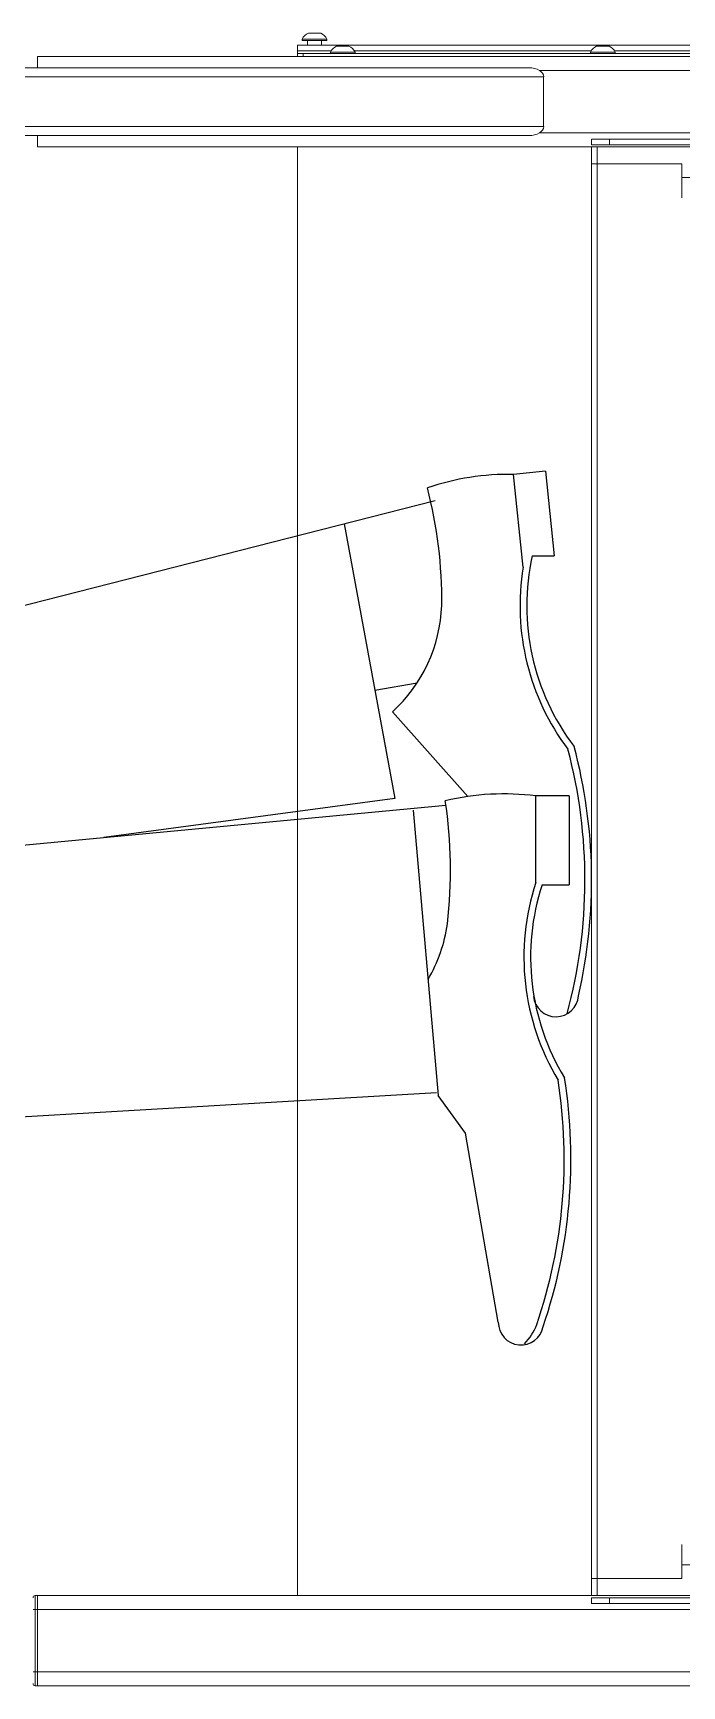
# Model space of a CAD drawing. Header units: millimetres. Extents: x -677815 to 476396, y -125373 to 39000.
# Drawn here: x 437798 to 438162, y -30478 to -29550 of the extents above; entities that cross this region are included whole.
import ezdxf

# ---------------------------------------------------------------- set-up
doc = ezdxf.new("R2010")
doc.units = ezdxf.units.MM
doc.layers.add('AM_BOR', color=4, linetype='Continuous', lineweight=25)
doc.layers.add('Xref Rapid Pick$0$RCD_DETAILS', color=55, linetype='Continuous')

# ---------------------------------------------------------------- blocks, each defined once
blk = doc.blocks.new('Xref Rapid Pick$0$RP')
at = {"linetype": 'Continuous', "lineweight": 15}
for p, q in [((413.14, 673.98), (413.14, 1229.75)), ((418.23, 665.69), (418.23, 1232.86)), ((446.19, 665.69), (446.19, 1232.86)), ((451.28, 673.98), (451.28, 1229.75)), ((-457.57, 951.57), (-457.64, 950.23)), ((-457.64, 950.23), (-449.69, 950.23)), ((-457.64, 390.9), (-457.64, 950.23)), ((-449.69, 951.57), (-457.57, 951.57)), ((-449.69, 951.57), (-449.69, 952.77)), ((-449.69, 951.57), (-449.69, 950.23)), ((-414.73, 951.57), (-449.69, 951.57)), ((-449.69, 950.23), (-414.73, 950.23)), ((-449.69, 390.9), (-449.69, 950.23)), ((-414.73, 951.57), (-414.73, 952.77)), ((-414.73, 951.57), (-414.73, 950.23)), ((-406.86, 951.57), (-414.73, 951.57)), ((-414.73, 950.23), (-406.79, 950.23)), ((-414.73, 432.21), (-414.73, 950.23)), ((-406.86, 951.57), (-406.79, 950.23)), ((-406.79, 638.78), (-406.79, 950.23)), ((406.79, 638.78), (406.79, 950.23)), ((413.14, 950.23), (406.79, 950.23)), ((457.64, 950.23), (451.28, 950.23)), ((457.64, 390.9), (457.64, 950.23)), ((-406.79, 804.04), (406.79, 804.04)), ((457.64, 804.04), (459.22, 804.04)), ((457.64, 800.86), (459.22, 800.86)), ((459.22, 804.04), (459.22, 800.86)), ((459.22, 804.04), (460.81, 804.04)), ((459.22, 800.86), (459.22, 394.07)), ((460.81, 804.04), (463.99, 804.04)), ((460.81, 804.04), (460.81, 785.1)), ((463.99, 804.04), (463.99, 390.9)), ((466.53, 798.48), (463.99, 798.48)), ((467.32, 801.46), (466.53, 801.46)), ((466.53, 801.46), (466.53, 800.93)), ((466.53, 800.93), (466.53, 787.55)), ((467.32, 801.46), (467.32, 800.93)), ((467.32, 800.93), (467.32, 787.55)), ((463.99, 790.53), (466.53, 790.53)), ((470.75, 797.98), (470.75, 797.72)), ((470.75, 797.72), (470.75, 791.03)), ((460.01, 785.57), (459.22, 785.57)), ((460.01, 785.57), (460.01, 785.04)), ((460.01, 785.04), (460.01, 771.66)), ((463.44, 782.09), (463.44, 781.83)), ((463.44, 781.83), (463.44, 775.14)), ((466.53, 787.55), (467.32, 787.55)), ((459.22, 771.66), (460.01, 771.66)), ((460.81, 772.13), (460.81, 638.91)), ((414.73, 432.21), (414.73, 667.96)), ((446.19, 665.69), (418.23, 665.69)), ((449.69, 390.9), (449.69, 667.96)), ((-411.24, 638.78), (-408.06, 638.78)), ((-411.24, 628.61), (-411.24, 638.78)), ((-408.06, 638.78), (-408.06, 628.61)), ((-406.79, 635.6), (-406.79, 638.78)), ((-406.79, 638.78), (-397.25, 638.78)), ((-406.79, 635.6), (-397.25, 635.6)), ((-406.79, 581.58), (-406.79, 635.6)), ((-397.25, 638.78), (-397.25, 635.6)), ((-397.25, 638.78), (397.25, 638.78)), ((-397.25, 635.6), (-397.25, 587.93)), ((397.25, 635.6), (-397.25, 635.6)), ((397.25, 635.6), (397.25, 638.78)), ((397.25, 638.78), (406.79, 638.78)), ((397.25, 587.93), (397.25, 635.6)), ((397.25, 635.6), (406.79, 635.6)), ((406.79, 638.78), (406.79, 635.6)), ((406.79, 635.6), (406.79, 581.58)), ((408.06, 638.78), (411.24, 638.78)), ((408.06, 628.61), (408.06, 638.78)), ((411.24, 638.78), (411.24, 628.61)), ((460.01, 639.38), (459.22, 639.38)), ((460.01, 639.38), (460.01, 625.47)), ((463.44, 635.9), (463.44, 628.95)), ((-408.06, 628.61), (-411.24, 628.61)), ((-411.24, 628.61), (-411.24, 190.2)), ((-408.06, 628.61), (-408.06, 190.2)), ((411.24, 628.61), (408.06, 628.61)), ((408.06, 628.61), (408.06, 190.2)), ((411.24, 628.61), (411.24, 190.2)), ((459.22, 625.47), (460.01, 625.47)), ((460.81, 625.95), (460.81, 492.72)), ((-378.18, 587.93), (-397.25, 587.93)), ((-389.63, 587.93), (-389.63, 409.96)), ((397.25, 587.93), (378.18, 587.93)), ((389.63, 587.93), (389.63, 409.96))]:
    blk.add_line(p, q, dxfattribs=at)
for centre, radius, start, end in [((-456.3, 951.5), 1.27, 90, 177), ((-408.13, 951.5), 1.27, 3, 90), ((463.76, 794.51), 7.81, 26.41633, 62.84574), ((463.76, 794.51), 7.81, 297.15426, 333.58367), ((456.45, 778.62), 7.81, 26.41633, 62.84574), ((456.45, 778.62), 7.81, 297.15426, 333.58367), ((456.45, 632.43), 7.81, 26.41633, 62.84574), ((456.45, 632.43), 7.81, 297.15426, 333.58367)]:
    blk.add_arc(centre, radius, start, end, dxfattribs=at)
for centre, start_param, end_param in [((418.23, 673.98), 1.570796, 3.141593), ((446.19, 673.98), 3.141593, 4.712389)]:
    blk.add_ellipse(centre, major_axis=(0, 8.3), ratio=0.612801, start_param=start_param, end_param=end_param, dxfattribs=at)
blk = doc.blocks.new('Xref Rapid Pick$0$Conveyor - Ground 940 aisles$0$Man_s1')
at = {"color": 7}
blk.add_line((-166.8, 74.61), (-188.64, 450.65), dxfattribs=at)
for points in [[(98.66, 726.93), (-39.45, 432.63), (-5.13, 69.32)], [(90.9, 714.64), (75.1, 431.72), (166, 75.32)], [(-1.46, 98.03), (-23.3, 261.68)], [(152.93, 126.59), (-1.46, 98.03)], [(59.36, 109.28), (63.52, 85.53)], [(-0.28, 57.01), (47.21, 99.43)], [(-7.88, 87.65), (-168.18, 73.62)], [(-189.36, 58.32), (-168.18, 73.62)], [(-295.63, 39.88), (-189.36, 58.32)], [(128.53, 25.88), (180.62, 31.29)], [(182.48, 13.38), (180.62, 31.29)], [(-48.67, 18.75), (0, 18.75)], [(0, 0), (0, 18.75)], [(134.87, 20.84), (134.87, 8.44)], [(-49.84, 15.19), (-49.84, 0)]]:
    blk.add_lwpolyline(points, dxfattribs=at)
for points in [[(182.48, 13.38), (134.87, 8.44, -0.543525)], [(0, 0), (-49.84, 0, -0.543525)]]:
    blk.add_lwpolyline(points, format="xyb", dxfattribs=at)
for centre, radius, start, end in [((110.25, 156.87), 85.29, 222.34066, 267.85782), ((-59.88, 152.9), 85.29, 239.62459, 261.93322), ((110.13, 321.33), 249.7, 269.29603, 284.5894), ((42.05, 34.35), 138.6, 358.73294, 19.0877), ((-41.83, 326.74), 260.03, 263.37143, 278.6648), ((-143.19, 36.82), 144.33, 352.80834, 13.1631), ((-295.63, 27.15), 12.73, 90, 259.22502), ((-285.58, 47.72), 31.58, 225.6885, 249.20015), ((-90.49, -108.31), 133.77, 71.77991, 121.10174), ((-90.49, -108.31), 130.02, 71.77991, 121.42293), ((-111.26, 7.46), 12.73, 95.9246, 265.14962), ((106.76, -106.11), 133.77, 80.63695, 127.02634), ((106.76, -106.11), 130.02, 77.51581, 127.34752), ((-203.95, 290.07), 291.03, 251.14458, 279.02922), ((-203.95, 290.07), 287.28, 251.14458, 278.88273), ((-47.21, 278.43), 287.28, 254.84724, 284.80733), ((-47.21, 278.43), 291.03, 257.06918, 284.95382)]:
    blk.add_arc(centre, radius, start, end, dxfattribs=at)
blk = doc.blocks.new('Xref Rapid Pick$0$CN0309070304362')
at = {"xscale": -0.03937007874015748, "yscale": 0.03937007874015748, "zscale": 0.03937007874015748}
blk.add_blockref('Xref Rapid Pick$0$Conveyor - Ground 940 aisles$0$Man_s1', (-15.554, 26.644), dxfattribs=at)
at = {"layer": 'Xref Rapid Pick$0$RCD_DETAILS', "xscale": -0.03937007874015747, "yscale": 0.03937007874015747, "zscale": 0.03937007874015747}
blk.add_blockref('Xref Rapid Pick$0$RP', (-13.891, 1.001), dxfattribs=at)
blk = doc.blocks.new('Xref Rapid Pick')
at = {"xscale": -25.4, "yscale": 25.4, "zscale": 25.4, "rotation": 90}
blk.add_blockref('Xref Rapid Pick$0$CN0309070304362', (438775.83, -30373.49), dxfattribs=at)

msp = doc.modelspace()

# ---------------------------------------------------------------- block references
at = {"layer": 'AM_BOR'}
msp.add_blockref('Xref Rapid Pick', (0, 0), dxfattribs=at)

doc.saveas('drawing.dxf')
